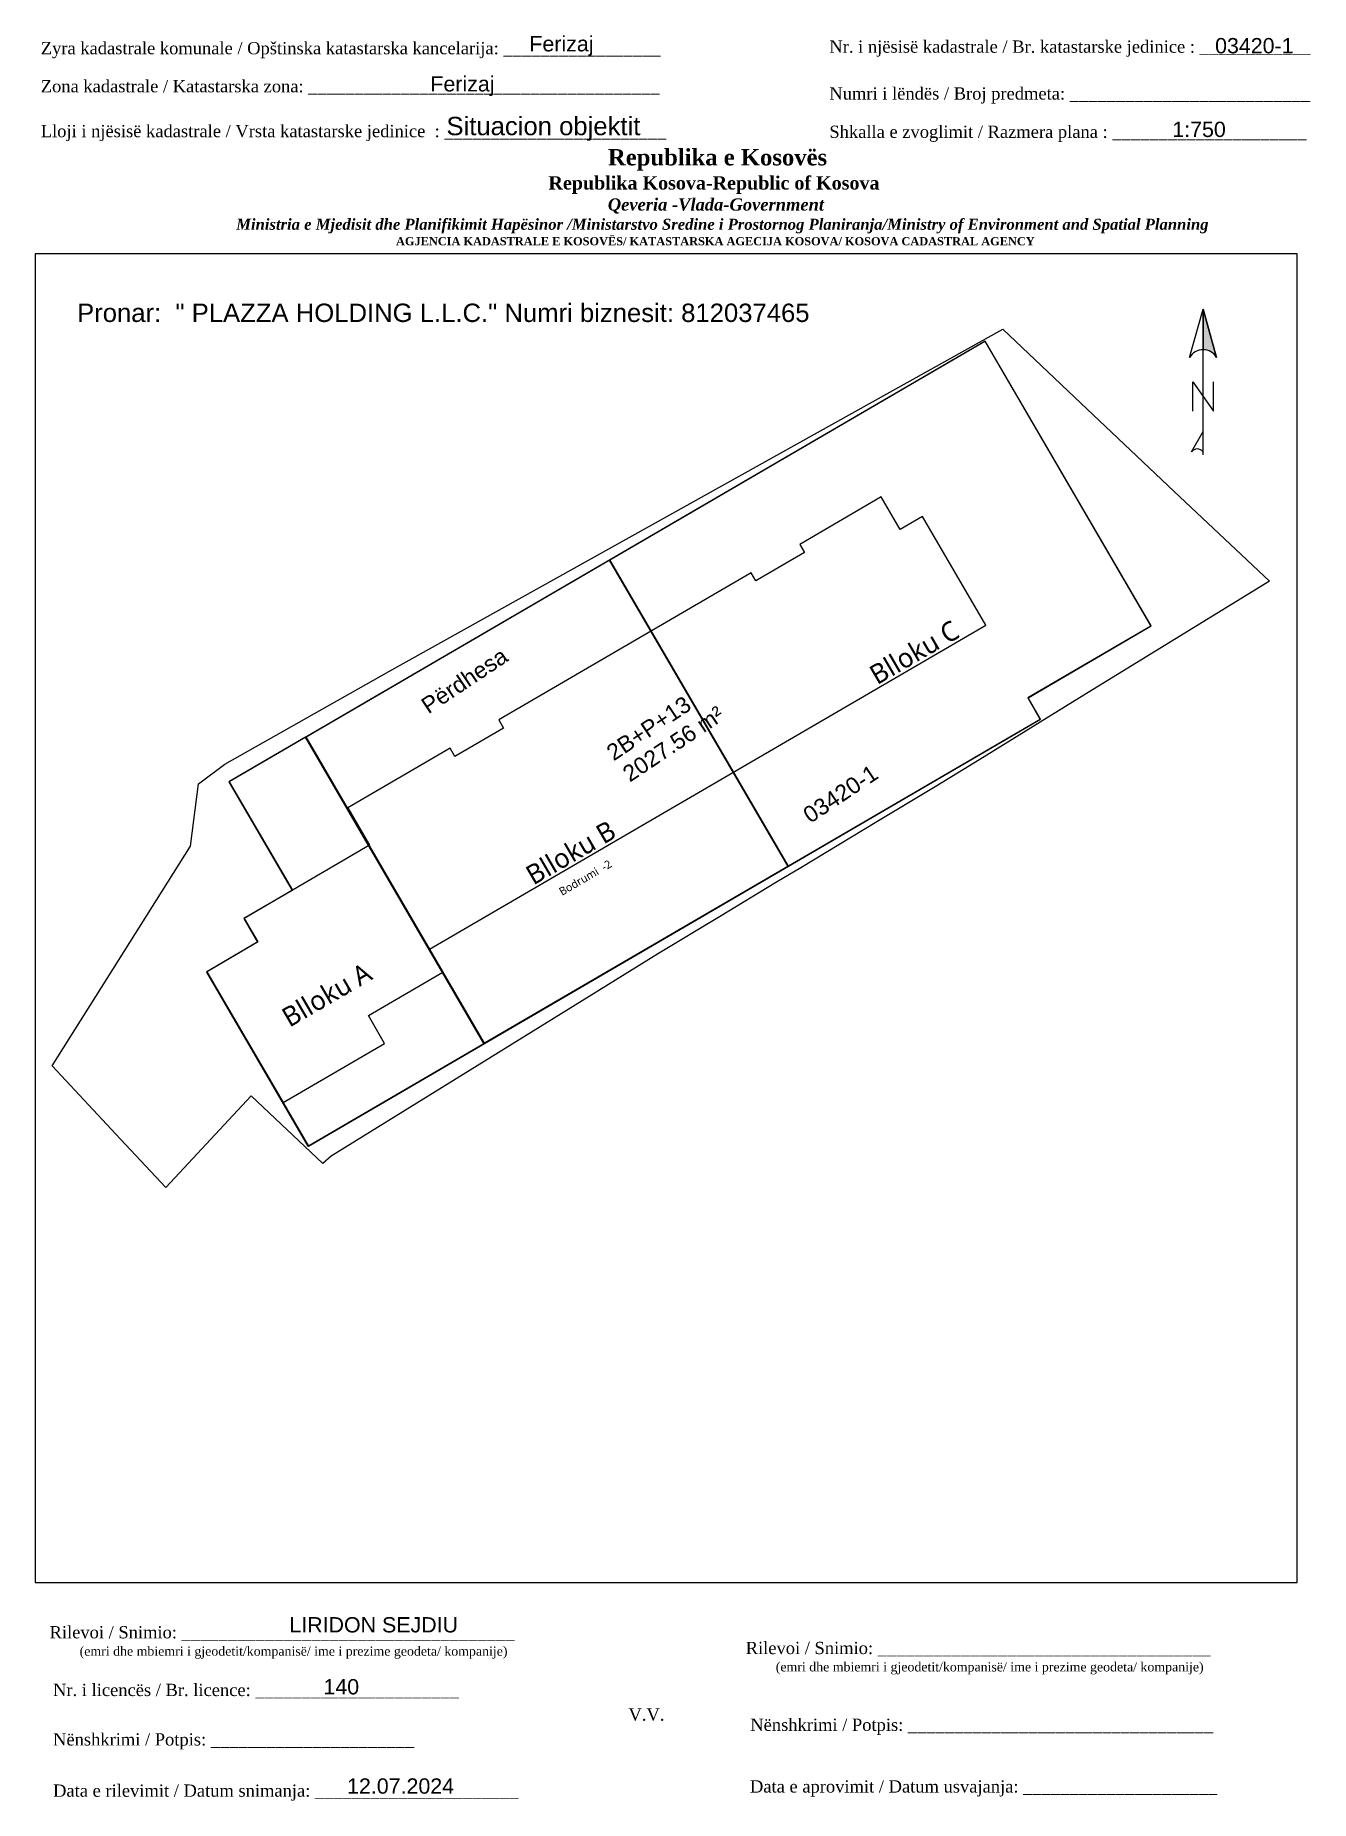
# Paper-space layout 'Urbanizem' of a CAD drawing. Header units: metres, sheet in millimetres. Extents: x 0 to 209, y 2 to 291.
# The model-space entities are those that its viewports show. They can reach past a viewport. Long polylines and large blocks are cut down to what shows.
import ezdxf

# ---------------------------------------------------------------- set-up
doc = ezdxf.new("R2010")
doc.units = ezdxf.units.M
doc.layers.get('0').update_dxf_attribs({"lineweight": 0})
for name, color, linetype, lineweight in [('Drawing & Figure_Pen_No__1', 7, 'Continuous', 13), ('Drawing & Figure_Pen_No__101', 252, 'Continuous', 13), ('Drawing & Figure_Pen_No__102', 254, 'Continuous', 13), ('Drawing & Figure_Pen_No__120', 7, 'Continuous', 13), ('etazha', 7, 'Continuous', 0), ('kati 0 projekt', 1, 'Continuous', 0), ('Korniza e jashtme', 7, 'Continuous', 0), ('Parc-Baz', 7, 'Continuous', 0), ('projekti b2', 5, 'Continuous', 0)]:
    doc.layers.add(name, color=color, linetype=linetype, lineweight=lineweight)
doc.styles.add('GENERATED_STYLE_2', font='Microsoft YaHei UI.ttf')
doc.styles.get("Standard").update_dxf_attribs({"font": 'arial.ttf'})

# ---------------------------------------------------------------- blocks, each defined once
blk = doc.blocks.new('*U43')
at = {"linetype": 'ByBlock', "lineweight": -2}
blk.add_hatch(color=0, dxfattribs=at).paths.add_polyline_path([(0, 562), (0, 301, -0.269143), (87, 250)])
at = {"color": 0, "linetype": 'ByBlock', "lineweight": -2}
for points in [[(87, 250, 0.580323), (-87, 250), (0, 562), (87, 250), (0, 562), (0, 300)], [(0, -356, 0.5), (-75, -356), (0, -225)]]:
    blk.add_lwpolyline(points, format="xyb", dxfattribs=at)
for points in [[(0, -375), (0, 562)], [(-66, -94), (-66, 94), (66, -94), (66, 94)]]:
    blk.add_lwpolyline(points, dxfattribs=at)

msp = doc.modelspace()

# ---------------------------------------------------------------- linework, layer by layer
at = {"layer": 'Drawing & Figure_Pen_No__102', "color": 6, "lineweight": 13}
for points in [[(7511237, 4693132.81), (7511217.46, 4693166.34), (7511263.39, 4693193.1), (7511283.73, 4693158.2), (7511268.65, 4693149.41), (7511270.19, 4693146.77), (7511239.34, 4693128.8)], [(7511180.14, 4693144.58), (7511170.77, 4693139.12), (7511178.52, 4693125.81), (7511172.6, 4693122.36), (7511174.29, 4693119.47), (7511168.03, 4693115.82), (7511180.46, 4693094.48), (7511202.02, 4693107.04), (7511180.14, 4693144.58)]]:
    msp.add_lwpolyline(points, close=True, dxfattribs=at)
at = {"layer": 'Drawing & Figure_Pen_No__120', "color": 6, "lineweight": 13}
msp.add_lwpolyline([(7511202.11, 4693107.09), (7511180.23, 4693144.63), (7511217.38, 4693166.29), (7511239.26, 4693128.75)], close=True, dxfattribs=at)
at = {"layer": 'kati 0 projekt'}
msp.add_lwpolyline([(7511174.33, 4693119.5), (7511168.07, 4693115.84), (7511177.41, 4693099.82), (7511189.85, 4693107.07), (7511187.86, 4693110.48), (7511196.98, 4693115.79), (7511195.34, 4693118.6), (7511263.51, 4693158.33), (7511255.75, 4693171.64), (7511253.03, 4693170.05), (7511250.71, 4693174.03), (7511240.74, 4693168.21), (7511241.31, 4693167.22), (7511235.35, 4693163.74), (7511234.77, 4693164.74), (7511203.84, 4693146.71), (7511204.42, 4693145.71), (7511198.46, 4693142.24), (7511197.88, 4693143.23), (7511185.36, 4693135.93), (7511188.02, 4693131.35), (7511172.65, 4693122.39)], close=True, dxfattribs=at)
at = {"layer": 'Parc-Baz', "flags": 128}
msp.add_lwpolyline([(7511182.3, 4693092.34), (7511173.49, 4693100.65), (7511163.04, 4693089.42), (7511157.49, 4693095.35), (7511149.11, 4693104.34), (7511166.05, 4693131.25), (7511167.05, 4693138.87), (7511170.27, 4693141.29), (7511190.39, 4693152.64), (7511265.6, 4693194.6), (7511272.72, 4693187.84), (7511272.83, 4693187.74), (7511286.57, 4693174.69), (7511298.25, 4693163.7), (7511274.99, 4693149.4), (7511262.76, 4693141.87), (7511257.31, 4693138.52), (7511250.18, 4693134.23), (7511240.83, 4693128.59), (7511237.88, 4693126.81), (7511230.89, 4693122.6), (7511223.39, 4693118.07), (7511214.92, 4693112.83), (7511196.89, 4693101.66), (7511183.32, 4693093.26), (7511182.3, 4693092.34)], dxfattribs=at)
at = {"layer": 'projekti b2'}
msp.add_lwpolyline([(7511283.77, 4693158.22), (7511263.43, 4693193.13), (7511170.81, 4693139.14), (7511178.56, 4693125.84), (7511172.65, 4693122.39), (7511174.33, 4693119.5), (7511168.07, 4693115.84), (7511180.51, 4693094.5), (7511270.23, 4693146.8), (7511268.69, 4693149.43), (7511283.77, 4693158.22)], close=True, dxfattribs=at)

# ---------------------------------------------------------------- texts
at = {"layer": 'Drawing & Figure_Pen_No__1', "color": 40, "linetype": 'Continuous', "lineweight": 13, "attachment_point": 8, "rotation": 30.2355, "style": 'GENERATED_STYLE_2'}
for s, insert, char_height in [('\\A1;Blloku B', (7511213.27, 4693129.39), 2.4), ('\\A1;Bodrumi  -2', (7511214.7, 4693126.94), 1)]:
    msp.add_mtext(s, dxfattribs=dict(at, insert=insert, char_height=char_height))
at = {"layer": 'Drawing & Figure_Pen_No__101', "color": 252, "linetype": 'Continuous', "lineweight": 13, "char_height": 2.4, "attachment_point": 8, "rotation": 30.2355, "style": 'GENERATED_STYLE_2'}
for s, insert in [('\\A1;Blloku C', (7511255.36, 4693153.92)), ('\\A1;Blloku A', (7511183.37, 4693111.96))]:
    msp.add_mtext(s, dxfattribs=dict(at, insert=insert))
at = {"layer": 'etazha'}
msp.add_text('2B+P+13', height=2, rotation=33.7936, dxfattribs=at).set_placement((7511217.92, 4693141.62))
at = {"layer": 'kati 0 projekt', "color": 0}
for s, rotation, p in [('Përdhesa', 33.7935, (7511195.22, 4693147.38)), ('2027.56 m²', 33.7936, (7511219.9, 4693139.02))]:
    msp.add_text(s, height=2, rotation=rotation, dxfattribs=at).set_placement(p)
at = {"layer": 'Parc-Baz'}
msp.add_text('03420-1', height=2, rotation=33.7936, dxfattribs=at).set_placement((7511242, 4693133.97))

psp = doc.layouts.new('Urbanizem')

# ---------------------------------------------------------------- block references
at = {"xscale": 0.0254, "yscale": 0.0254, "zscale": 0.0254}
psp.add_blockref('*U43', (191.21, 231.59), dxfattribs=at)

# ---------------------------------------------------------------- texts
for s, height, p in [('03420-1', 2.5, (193.17, 287.65)), ('Ferizaj', 2.5, (64.98, 281.42)), ('1:750', 2.5, (186.18, 273.98)), ('Pronar:  ', 3, (7.26, 243.76)), ('LIRIDON SEJDIU', 2.5, (41.94, 29.66)), ('140', 2.5, (47.51, 19.54)), ('12.07.2024', 2.5, (51.37, 3.32))]:
    psp.add_text(s, height=height).set_placement(p)
at = {"color": 1}
psp.add_text('" PLAZZA HOLDING L.L.C." Numri biznesit: 812037465', height=3, dxfattribs=at).set_placement((23.33, 243.76))
for s, insert, char_height, width, attachment_point in [('{\\fTimes New Roman|b0|i0|c0|p18;Zyra kadastrale komunale / Opštinska katastarska kancelarija: _________________}', (1.33, 289.5), 2, 100.6873, 1), ('Ferizaj', (86.39, 288.84), 2.5, 9.9735, 5), ('{\\fTimes New Roman|b0|i0|c0|p18;Nr. i njësisë kadastrale / Br. katastarske jedinice : ____________}', (130.16, 289.75), 2, 79.9484, 1), ('{\\fTimes New Roman|b0|i0|c0|p18;Zona kadastrale / Katastarska zona: ______________________________________}', (1.33, 283.28), 2, 100.6873, 1), ('{\\fTimes New Roman|b0|i0|c0|p18;Numri i lëndës / Broj predmeta: __________________________}', (130.16, 282.09), 2, 79.9484, 1), ('Situacion objektit', (83.44, 275.32), 3, 39.1059, 5), ('{\\fTimes New Roman|b0|i0|c0|p18;Lloji i njësisë kadastrale / Vrsta katastarske jedinice  : ________________________}', (1.33, 275.95), 2, 100.6873, 1), ('{\\fTimes New Roman|b0|i0|c0|p18;Shkalla e zvoglimit / Razmera plana : _____________________}', (130.16, 275.84), 2, 79.9484, 1), ('{\\fBook Antiqua|b1|i0|c0|p18;\\H1.333x;\\W9.9595;        \\W1;Republika e Kosovës\\fTimes New Roman|b1|i0|c0|p18;\\P\\fBook Antiqua|b1|i0|c0|p18;\\H0.8125x;\\W9.575;         \\W1;Republika Kosova-Republic of Kosova\\fTimes New Roman|b1|i0|c0|p18;\\P\\fBook Antiqua|b1|i1|c0|p18;\\H0.9233x;\\W9.6517;           \\W1;Qeveria -Vlada-Government \\P\\fTimes New Roman|b1|i1|c0|p18;\\H0.9x;\\W9.5477;   \\W1;Ministria e Mjedisit dhe Planifikimit Hapësinor /Ministarstvo Sredine i Prostornog Planiranja/Ministry of Environment and Spatial Planning\\P\\fBook Antiqua|b1|i0|c0|p18;\\H0.7406x;\\W9.0561;          \\W1;AGJENCIA KADASTRALE E KOSOVËS/ KATASTARSKA AGECIJA KOSOVA/ KOSOVA CADASTRAL AGENCY}', (13.78, 272.01), 2, 191.8237, 1), ('{\\fTimes New Roman|b0|i0|c0|p18;Rilevoi / Snimio: ____________________________________\\P     \\H0.75x;(emri dhe mbiemri i gjeodetit/kompanisë/ ime i prezime geodeta/ kompanije)}', (40.74, 28.03), 2, 74.7958, 5), ('{\\fTimes New Roman|b0|i0|c0|p18;Rilevoi / Snimio: ____________________________________\\P     \\H0.75x;(emri dhe mbiemri i gjeodetit/kompanisë/ ime i prezime geodeta/ kompanije)}', (154.46, 25.46), 2, 74.7958, 5), ('{\\fTimes New Roman|b0|i0|c0|p18;Nr. i licencës / Br. licence: ______________________\\P                                }', (3.34, 21.27), 2, 83.344, 1), ('{\\fTimes New Roman|b0|i0|c0|p18;V.V.                                 }', (100.28, 16.22), 2, 5.7076, 5), ('{\\fTimes New Roman|b0|i0|c0|p18; Nënshkrimi / Potpis: _________________________________}', (116.48, 15.58), 2, 83.344, 1), ('{\\fTimes New Roman|b0|i0|c0|p18;Nënshkrimi / Potpis: ______________________\\P                                 }', (3.34, 13.19), 2, 83.344, 1), ('{\\fTimes New Roman|b0|i0|c0|p18;Data e rilevimit / Datum snimanja: ______________________\\P                                 }', (3.34, 4.82), 2, 83.344, 1), ('{\\fTimes New Roman|b0|i0|c0|p18; Data e aprovimit / Datum usvajanja: _____________________}', (116.43, 5.5), 2, 83.344, 1)]:
    psp.add_mtext(s, dxfattribs=dict(insert=insert, char_height=char_height, width=width, attachment_point=attachment_point))

# ---------------------------------------------------------------- viewports
at = {"layer": 'Korniza e jashtme', "view_target_point": (7499131.1, 4689980.52), "view_twist_angle": 360}
psp.add_viewport(center=(103.51, 146.36), size=(206.14, 217.061), view_center_point=(12093.26, 3141.9), view_height=162.795, dxfattribs=at)

doc.saveas('drawing.dxf')
